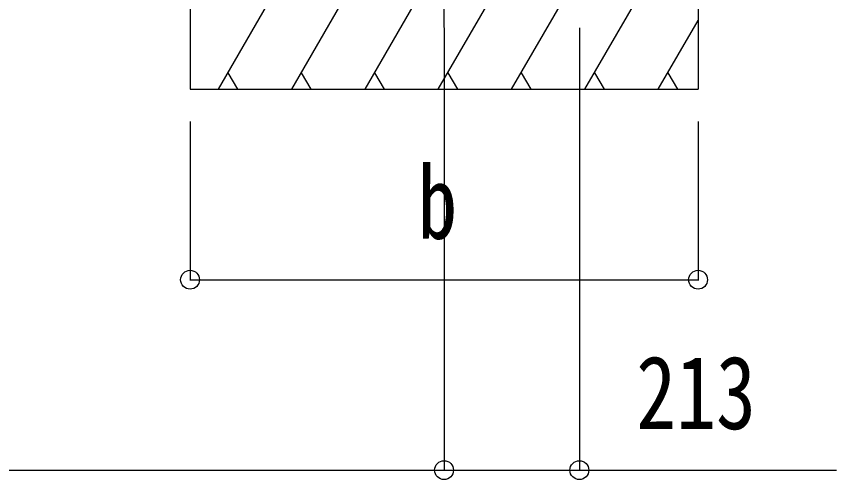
# Model space of a CAD drawing. Units: millimetres, scale not verified. Extents: x -14718 to 14718, y -10397 to 10401.
# Drawn here: x 1266 to 2558, y -5976 to -5247 of the extents above; entities that cross this region are included whole.
import ezdxf
from ezdxf.enums import TextEntityAlignment as Align

# ---------------------------------------------------------------- set-up
doc = ezdxf.new("R2010")
doc.units = ezdxf.units.MM
doc.header["$LTSCALE"] = 50
for name, color, linetype in [('0-4_YKK_12', 2, 'Continuous'), ('0-5_YKK_A1', 4, 'Continuous'), ('0-6_YKK_D', 6, 'Continuous')]:
    doc.layers.add(name, color=color, linetype=linetype)
doc.styles.add('ＭＳ ゴシック', font='')
doc.styles.get('ＭＳ ゴシック').set_extended_font_data('MS Gothic')

msp = doc.modelspace()

# ---------------------------------------------------------------- linework, layer by layer
at = {"layer": '0-4_YKK_12'}
msp.add_line((1939.52, -5264.1), (1939.52, -2457.37), dxfattribs=at)
at = {"layer": '0-5_YKK_A1'}
for p, q in [((1539.52, -4711.6), (1539.52, -5361.6)), ((2339.52, -4711.6), (2339.52, -5361.6)), ((1584.07, -5361.6), (1670.67, -5211.6)), ((1699.54, -5361.6), (1786.14, -5211.6)), ((1815.01, -5361.6), (1901.61, -5211.6)), ((1930.48, -5361.6), (2017.08, -5211.6)), ((2045.95, -5361.6), (2132.55, -5211.6)), ((2161.42, -5361.6), (2248.02, -5211.6)), ((2276.89, -5361.6), (2339.52, -5253.12)), ((1599.07, -5335.62), (1614.07, -5361.6)), ((1714.54, -5335.62), (1729.54, -5361.6)), ((1830.01, -5335.62), (1845.01, -5361.6)), ((1945.48, -5335.62), (1960.48, -5361.6)), ((2060.95, -5335.62), (2075.95, -5361.6)), ((2176.42, -5335.62), (2191.42, -5361.6)), ((2291.89, -5335.62), (2306.89, -5361.6)), ((1539.52, -5361.6), (2339.52, -5361.6))]:
    msp.add_line(p, q, dxfattribs=at)
at = {"layer": '0-6_YKK_D'}
for p, q in [((1939.52, -5264.6), (1939.52, -5962.6)), ((1939.52, -5264.6), (1939.52, -5962.6)), ((2152.58, -5264.6), (2152.58, -5962.6)), ((1539.52, -5412.6), (1539.52, -5662.6)), ((2339.52, -5412.6), (2339.52, -5662.6)), ((1539.52, -5661.6), (2339.52, -5661.6)), ((-2452.48, -5961.6), (1939.52, -5961.6))]:
    msp.add_line(p, q, dxfattribs=at)
msp.add_lwpolyline([(1939.52, -5961.6), (2152.58, -5961.6), (2557.68, -5961.6)], dxfattribs=at)
for centre in [(1539.52, -5661.6), (2339.52, -5661.6), (1939.52, -5961.6), (1939.52, -5961.6), (2152.58, -5961.6)]:
    msp.add_circle(centre, 14.88, dxfattribs=at)

# ---------------------------------------------------------------- texts
at = {"layer": '0-6_YKK_D', "style": 'ＭＳ ゴシック', "width": 0.8}
for s, p in [('b', (1897.52, -5631.6)), ('213', (2242.08, -5931.6))]:
    msp.add_text(s, height=115.5, dxfattribs=at).set_placement(p, align=Align.BOTTOM_LEFT)

doc.saveas('drawing.dxf')
